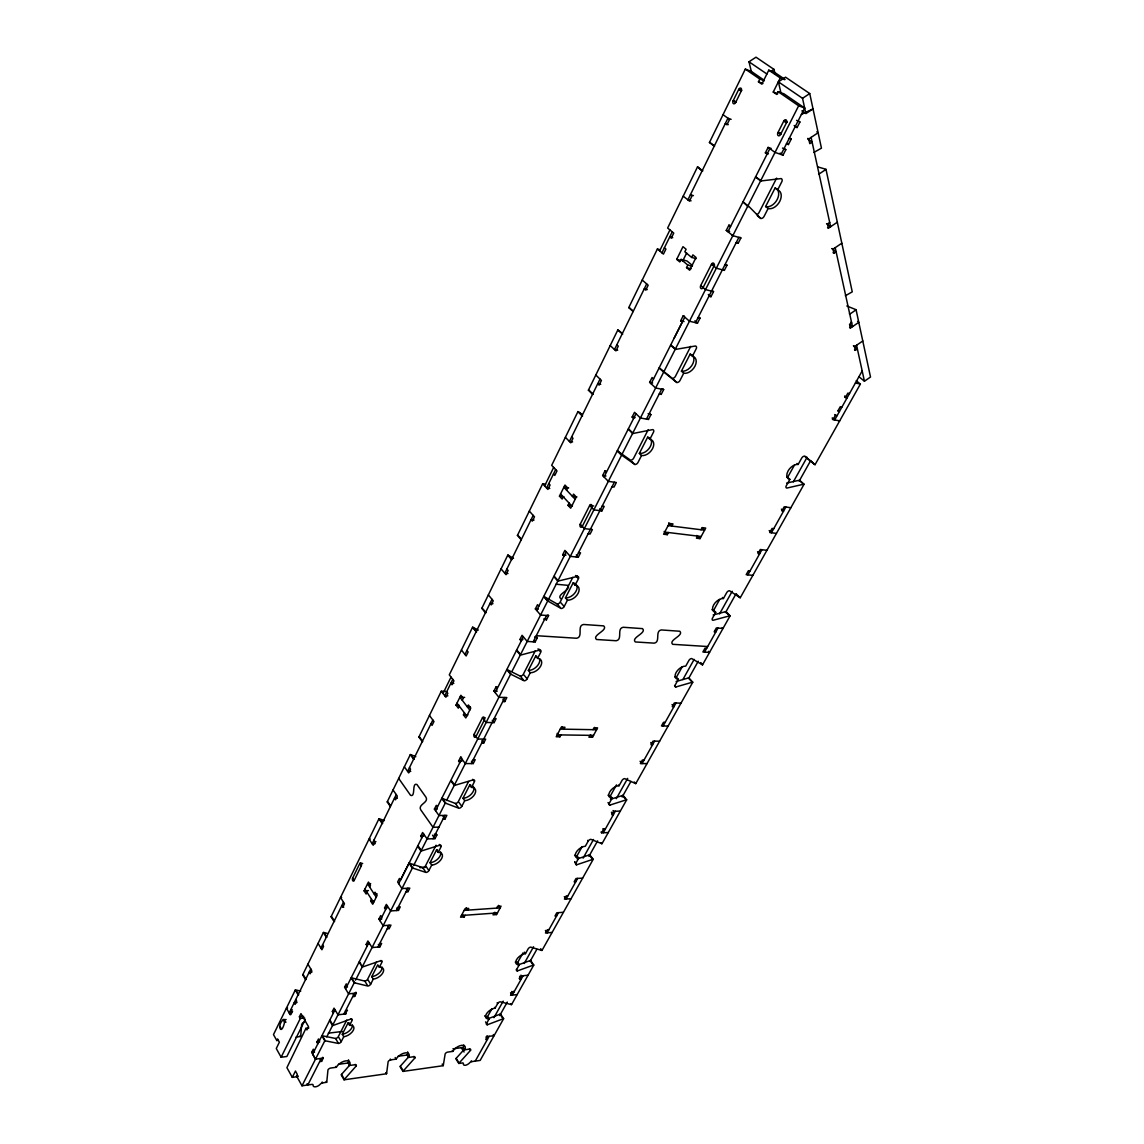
<?xml version="1.0" encoding="UTF-8"?>
<svg xmlns="http://www.w3.org/2000/svg" width="1144" height="1144" viewBox="0 0 1144 1144"><rect width="100%" height="100%" fill="white"/><g stroke="black" fill="none" stroke-linecap="round" stroke-linejoin="round"><path stroke-width="1.5" d="M301.701 1024.08L300.715 1036.078A2.259 1.216 -31.7 0 1 300.572 1036.507L296.611 1036.993A2.274 1.216 -31.7 0 0 296.024 1037.122M349.964 1064.85L341.513 1074.402A2.288 1.173 -32.6 0 0 341.198 1074.86L344.058 1079.807L386.457 1073.773A2.245 1.13 -33.4 0 0 386.615 1073.344L388.145 1061.646A2.245 1.144 -33.5 0 1 390.776 1059.859L396.167 1059.13A7.822 3.99 -33.7 0 1 405.291 1052.866A7.822 3.99 -33.7 0 1 408.623 1057.428L413.928 1056.698A2.216 1.13 -33.9 0 1 414.857 1058L403.274 1070.97A2.216 1.115 -33.7 0 0 402.974 1071.413L400.042 1066.608A2.202 1.115 -33.7 0 1 400.357 1066.165L409.009 1056.455M402.974 1071.413L443.157 1065.693A2.174 1.087 -34.4 0 0 443.314 1065.279L445.173 1053.839A2.174 1.101 -34.5 0 1 447.719 1052.094L452.824 1051.393A7.579 3.804 -34.8 0 1 461.661 1045.316A7.579 3.804 -34.8 0 1 464.65 1049.777L469.669 1049.105A2.145 1.073 -34.9 0 1 470.513 1050.364L459.13 1063.019A2.145 1.073 -34.7 0 0 458.815 1063.462L455.855 1058.801A2.145 1.073 -34.7 0 1 456.156 1058.357L464.664 1048.891M568.482 587.315L568.01 585.356L555.984 584.212M300.758 991.104L295.824 989.975A2.317 1.287 -31.7 0 0 295.309 989.96L273.488 1034.605L276.791 1040.525L278.221 1040.354M305.948 979.564A2.331 1.301 -32 0 1 305.519 979.636L302.702 974.831L323.409 932.46A2.345 1.344 -32.4 0 1 323.924 932.489L327.227 933.375M334.606 921.406A2.359 1.358 -32.7 0 1 334.019 921.506L331.074 916.759L378.964 818.775A2.402 1.459 -34.2 0 1 379.479 818.847L384.427 820.591M390.39 806.549L387.201 801.915L410.324 754.582A2.431 1.516 -35.5 0 1 410.853 754.668L415.787 756.67M422.694 741.569A2.46 1.544 -36 0 1 422.236 741.612L418.904 737.036L441.298 691.219L445.731 691.362M478.292 630.087L473.058 627.398A2.517 1.644 -38.7 0 0 472.543 627.284L449.292 674.86L453.939 680.852L451.994 684.798L450.836 683.297L453.796 683.411M485.428 612.755L481.796 608.351L507.779 555.155A2.56 1.716 -40.9 0 1 508.308 555.312L513.527 558.329M521.235 539.725L517.431 535.421L542.656 483.798L545.645 484.198M582.31 414.6L578.449 411.811A2.674 1.859 -45.9 0 0 577.934 411.625L551.68 465.336L556.985 470.942L554.797 475.403L553.467 473.988M593.178 394.294A2.717 1.888 -46.8 0 1 592.563 394.28L588.388 390.204L617.817 330.001A2.76 1.931 -49 0 1 618.346 330.23L622.15 333.304M633.132 311.54L628.757 307.622L657.385 249.02L660.388 249.835M701.529 170.699L698.04 167.196A2.946 2.059 -55.5 0 0 697.511 166.91L667.638 228.042L673.759 233.09L671.271 238.152L669.74 236.894L672.743 237.723M714.557 146.189A3.003 2.088 -56.5 0 1 714.256 146.117L709.437 142.514L745.316 69.098L751.308 71.386L764.349 80.352M352.609 878.163L359.759 863.548A1.773 1.001 88.7 0 1 361.175 863.405A1.773 1.001 88.7 0 1 361.289 865.908L354.125 880.522A1.759 0.987 88.5 0 1 352.724 880.651A1.759 0.987 88.5 0 1 352.609 878.163L354.125 880.522M443.014 693.464L451.022 677.105M544.63 485.9L553.667 467.438M659.645 250.922L669.926 229.93M310.768 968.925L289.175 1012.969L292.235 1012.626M320.949 948.161L343.486 902.201M396.253 794.594L372.172 843.729L375.275 843.614M432.832 720.005L407.636 771.399L410.767 771.385M452.767 679.35L444.744 695.738L447.89 695.838M464.964 654.482L492.02 599.313M533.176 515.386L504.804 573.244L507.979 573.544M555.655 469.541L546.589 488.016L549.778 488.459M600.014 379.079L569.426 441.455L572.615 441.97M646.675 283.926L614.5 349.549L617.688 350.236M661.918 252.838L672.229 231.832M735.649 102.474L741.198 91.148A2.302 1.487 -70.6 0 0 740.969 88.231A2.302 1.487 -70.6 0 0 738.724 89.404L733.175 100.715A2.288 1.487 -71 0 0 733.418 103.632A2.288 1.487 -71 0 0 735.649 102.474L733.175 100.715L736.178 101.802M276.791 1040.525L277.563 1038.952L279.379 1042.198L276.276 1048.505L281.124 1057.242L286.872 1056.498L305.319 1019.361M291.062 1014.471L290.09 1014.585L291.677 1011.367L290.748 1009.752L292.192 1009.609M343.772 907.163L342.8 907.221L344.487 903.789L340.512 897.468L341.67 897.396M373.916 840.154L374.96 841.712L373.201 845.287L369.054 839.053L370.227 839.01M784.827 79.308L774.76 72.487L768.768 70.17L761.832 84.17L758.443 81.825L759.802 79.065L745.316 69.098M281.124 1057.242L300.314 1018.46L299.385 1016.83L300.972 1013.598L308.522 1026.711L306.907 1029.957L305.963 1028.299L308.851 1027.97M367.009 892.291L366.137 894.036L364.078 890.847L368.425 882.053L370.499 885.241L369.626 887M459.33 706.206L458.344 708.179L455.998 705.119L460.889 695.252L463.248 698.312L462.262 700.285M563.234 496.825L562.133 499.041L559.459 496.167L564.964 485.042L567.667 487.902L566.566 490.132M692.477 265.537L687.072 261.032L681.052 259.416L679.808 261.947L676.705 259.345L682.982 246.675L686.1 249.249L684.841 251.794L691.619 257.429L696.124 258.658M682.725 260.961L686.643 253.067M305.963 1028.299L286.901 1067.652L292.292 1077.376L298.055 1076.575M781.037 154.469L804.661 108.036L784.098 93.908L778.092 91.649L776.704 94.423L773.244 92.049L780.265 77.978L768.768 70.17M377.062 893.793L374.145 893.964L375.017 892.191L377.12 895.423L372.715 904.246L370.627 901L371.5 899.255M470.37 707.035L467.396 706.949L468.382 704.961L470.77 708.05L465.822 717.946L463.449 714.857L464.435 712.884M576.933 496.968L572.429 496.367L573.559 494.122L576.29 497.025L570.699 508.208L567.982 505.305L569.097 503.074M691.619 257.429L692.892 254.883L696.038 257.486L689.675 270.227L686.543 267.61L687.801 265.065L681.052 259.416M292.292 1077.376L295.467 1071.041L297.326 1074.388L296.539 1075.975L302.002 1085.799L311.84 1084.398A2.331 1.201 -31.9 0 1 313.113 1085.198A4.647 2.402 -32.1 0 0 315.086 1086.829A4.647 2.402 -32.1 0 0 319.348 1085.07L320.792 1083.711A2.317 1.187 -32.2 0 1 322.637 1082.868L326.641 1082.295A2.317 1.187 -32.2 0 0 326.784 1081.852L327.97 1069.897A2.331 1.201 -32.3 0 1 330.688 1068.053L336.365 1067.281A8.079 4.19 -32.6 0 1 345.817 1060.845A8.079 4.19 -32.6 0 1 349.535 1065.479L355.126 1064.721A2.288 1.187 -32.8 0 1 356.17 1066.036L344.373 1079.35A2.288 1.173 -32.6 0 0 344.058 1079.807M322.765 1057.299L323.252 1058.129L315.515 1059.144L311.683 1052.423L313.313 1049.191L314.271 1050.878M317.803 1043.857L316.845 1042.184L318.49 1038.924L319.448 1040.597M333.347 1013.098L332.361 1011.425L334.034 1008.121L337.995 1014.799L345.76 1013.913L346.947 1009.766M355.87 992.234L356.37 993.063L348.591 993.879L344.573 987.215L346.26 983.854L347.275 985.513M367.195 946.059L366.166 944.401L367.91 940.94L372.072 947.547L379.894 946.889L381.653 943.428L379.708 943.586M387.244 928.756L389.203 928.613L390.976 925.11L383.154 925.682L378.921 919.104L380.695 915.586L381.753 917.216M385.628 909.566L384.556 907.921L386.343 904.375L390.619 910.939L398.469 910.409L400.271 906.863L398.312 906.992M421.85 837.808L420.735 836.192L422.608 832.489L427.098 838.952L434.992 838.666L436.879 834.963L436.322 834.148M443 819.133L444.959 819.09L446.875 815.329L438.981 815.529L434.405 809.094L436.307 805.319L437.451 806.92M459.788 762.691L458.601 761.103L460.574 757.214L461.561 757.214M502.817 701.529L504.79 701.587L506.849 697.554L498.884 697.297L493.936 691.048L495.981 686.986L496.982 687.029M521.235 641.012L519.948 639.467L522.064 635.292L527.198 641.441L535.178 641.913L537.308 637.737L536.665 636.965M543.772 618.947L546.417 619.848L548.577 615.615L540.583 615.029L535.363 608.923L537.508 604.676L538.81 606.191M564.021 556.27L562.676 554.768L564.893 550.378L570.313 556.37L578.321 557.199L580.551 552.809L578.549 552.595M612.011 486.801L614.013 487.087L616.344 482.511L608.322 481.352L602.645 475.532L604.962 470.942L605.962 471.085M633.604 418.475L632.131 417.059L634.52 412.312L640.426 418.003L648.462 419.448L650.879 414.7L650.135 413.985M659.216 393.994L661.218 394.38L663.663 389.575L655.641 387.988L649.62 382.368L652.066 377.534L653.567 378.936M651.122 383.769L682.239 322.136L680.694 320.778L683.211 315.773L684.212 316.016M736.207 242.614L738.209 243.186L740.869 237.966L732.846 235.65L726.268 230.416L728.914 225.168L729.915 225.468M767.081 154.111L765.379 152.867L768.124 147.404L771.142 148.434M335.02 1009.78L312.641 1054.096L315.515 1059.144M345.574 988.874L368.94 942.584M379.98 920.748L387.416 906.019M423.723 834.09L400.529 880.051L399.442 878.42L397.626 882.024L401.959 888.559L409.824 888.101L407.993 891.691L406.034 891.805M435.549 810.696L461.747 758.801M474.131 734.291L482.482 717.746A1.902 1.187 -88.5 0 1 484.155 717.417A1.902 1.187 -88.5 0 1 484.312 720.091L475.933 736.65A1.902 1.173 -88.9 0 1 474.274 736.951A1.902 1.173 -88.9 0 1 474.131 734.291L477.734 739.024L485.685 739.124L483.683 743.057L481.696 743.042M495.18 692.606L523.337 636.822M536.665 610.453L566.237 551.88M580.237 524.167L589.689 505.433A2.031 1.344 -82.7 0 1 591.591 504.847A2.031 1.344 -82.7 0 1 591.777 507.65L582.296 526.383A2.016 1.33 -83.2 0 1 580.423 526.941A2.016 1.33 -83.2 0 1 580.237 524.167L584.369 528.614L592.392 529.558L590.118 534.019L588.116 533.776M604.061 476.976L635.992 413.728M700.714 285.557L711.496 264.207A2.216 1.487 -74.7 0 1 713.684 263.263A2.216 1.487 -74.7 0 1 713.913 266.195L703.102 287.573A2.202 1.487 -75.4 0 1 700.943 288.474A2.202 1.487 -75.4 0 1 700.714 285.557L705.505 289.589L713.527 291.648L710.953 296.711L708.951 296.21M727.899 231.717L769.855 148.648M787.029 122.122L783.826 120.964L786.457 122.808L780.551 134.477A2.345 1.573 -70.5 0 1 778.206 135.621A2.345 1.573 -70.5 0 1 777.949 132.618L783.826 120.964A2.359 1.573 -70.1 0 1 786.128 119.934A2.359 1.573 -70.1 0 1 786.386 122.937M398.698 883.654L409.037 863.191A2.46 1.43 -34.6 0 1 409.566 863.248L422.722 867.61L425.468 871.656M674.131 338.209L684.77 317.131M302.002 1085.799L324.796 1040.825L321.879 1035.792A2.359 1.258 -32.2 0 1 322.393 1035.792L335.578 1038.48A2.345 1.244 -32.5 0 0 338.324 1036.621L346.818 1019.99M326.798 1036.836L354.182 982.853L351.137 977.863A2.388 1.316 -32.9 0 1 351.651 977.877L364.836 981.109L367.381 985.227M355.512 980.193L412.341 868.081L409.037 863.191M413.542 865.693L445.231 803.174L441.77 798.355A2.488 1.502 -35.9 0 1 442.299 798.426L455.426 803.474L458.315 807.449M446.575 800.5L510.567 674.245L506.792 669.583A2.574 1.63 -38.9 0 1 507.321 669.698L520.348 676.161L523.494 680.022M511.997 671.385L547.647 601.086L543.686 596.524A2.631 1.702 -40.9 0 1 544.215 596.668L557.157 603.975L560.46 607.75M547.962 600.428L621.564 455.226L617.231 450.893A2.76 1.845 -45.5 0 1 617.746 451.093L630.501 460.16A2.731 1.802 -45.7 0 0 633.647 458.172L648.233 429.615M622.007 454.325L798.655 105.791L778.092 91.649M621.564 455.226A2.774 1.845 -45.5 0 1 622.093 455.426L634.834 464.478A2.731 1.802 -45.7 0 0 637.98 462.476L641.527 455.555A9.61 6.349 -46.2 0 0 652.595 448.562A9.61 6.349 -46.2 0 0 649.863 439.296L653.639 431.86A2.76 1.83 -46.7 0 0 652.681 429.601L633.233 433.447A2.788 1.873 -46.4 0 1 632.603 433.447L628.213 429.157A2.788 1.873 -46.5 0 0 628.828 429.157M321.321 1058.386L307.793 1084.984L307.078 1083.711M343.829 1014.142L354.44 993.264M377.935 947.06L389.031 925.253M396.51 910.538L407.865 888.216M433.033 838.738L444.902 815.372M471.257 763.577L504.861 697.482M533.19 641.798L546.575 615.472M576.319 556.985L614.342 482.225M646.46 419.076L661.661 389.174M695.495 322.651L738.867 237.38M319.676 1061.603L321.607 1061.346L323.252 1058.129M352.724 996.624L354.669 996.424L356.37 993.063M460.574 757.214L465.308 763.577L473.23 763.577L475.218 759.688L473.23 759.688M485.142 717.803L482.482 717.746L486.143 722.465L494.079 722.622L496.11 718.632L494.137 718.589M593.693 505.963L589.689 505.433L593.879 509.866L601.887 510.896L604.189 506.392L602.187 506.12M683.211 315.773L689.474 321.235L697.497 323.123L700.042 318.132L699.256 317.446M714.714 265.065L711.496 264.207L716.344 268.197L724.366 270.356L726.998 265.208L726.183 264.55M768.124 147.404L775.017 152.409L783.039 155.141L785.814 149.678L784.956 149.063M786.443 143.844L788.431 144.53L791.233 139.039L790.361 138.424M795.094 126.827L797.082 127.542L799.913 122.008L799.027 121.393M690.747 346.346L675.446 376.304A2.803 1.873 -48.5 0 1 672.243 378.307L659.63 368.168A2.846 1.916 -48.5 0 0 659.116 367.953L663.663 372.143A2.846 1.916 -48.4 0 1 664.192 372.358L676.79 382.482A2.817 1.873 -48.5 0 0 680.008 380.466L683.712 373.23A9.896 6.592 -49 0 0 694.966 366.194A9.896 6.592 -49 0 0 692.435 356.213L696.381 348.419A2.846 1.902 -49.6 0 0 695.466 345.988L675.861 349.363A2.874 1.945 -49.4 0 1 675.232 349.335L670.598 345.188A2.86 1.945 -49.5 0 0 671.228 345.216M757.414 215.844L760.746 218.433A3.003 2.002 -54.2 0 0 764.078 216.402L768.124 208.494A10.568 7.05 -54.8 0 0 779.765 201.373A10.568 7.05 -54.8 0 0 777.648 189.918L781.967 181.41A3.046 2.031 -55.4 0 0 781.152 178.578L761.246 180.924A3.089 2.088 -55.4 0 1 760.603 180.852L755.512 177.034A3.074 2.088 -55.5 0 0 756.141 177.105M376.433 961.961L367.61 979.235A2.374 1.301 -33.2 0 1 364.836 981.109M436.05 845.216L425.582 865.708A2.431 1.416 -35 0 1 422.722 867.61M468.554 781.552L458.329 801.558A2.474 1.473 -36.2 0 1 455.426 803.474M535.335 650.736L523.351 674.216A2.56 1.602 -39.2 0 1 520.348 676.161M572.815 577.334L560.217 602.001A2.603 1.673 -41.2 0 1 557.157 603.975M776.633 178.121L759.058 212.541A2.989 2.002 -54.3 0 1 756.57 214.6M324.796 1040.825A2.374 1.258 -32.2 0 1 325.325 1040.825L338.51 1043.471A2.345 1.244 -32.5 0 0 341.255 1041.612L343.743 1036.75L342.27 1034.247L348.105 1022.85A8.208 4.361 -32.7 0 1 349.163 1022.793M373.259 979.135L371.728 976.661L377.777 964.821L379.336 967.281A8.323 4.562 -33.4 0 1 383.011 972.572A8.323 4.562 -33.4 0 1 373.259 979.135L370.67 984.183A2.374 1.287 -33.3 0 1 367.882 986.056L354.697 982.868A2.402 1.316 -32.9 0 0 354.182 982.853M412.341 868.081A2.46 1.43 -34.7 0 1 412.87 868.124L426.026 872.457A2.445 1.401 -35 0 0 428.9 870.555L431.674 865.121L430.015 862.705L436.536 849.949A8.537 4.962 -35.3 0 1 437.609 849.992M445.231 803.174A2.502 1.487 -35.9 0 1 445.76 803.245L458.887 808.25A2.474 1.473 -36.2 0 0 461.804 806.334L464.707 800.671L462.962 798.283L469.741 785.027A8.68 5.191 -36.5 0 1 470.813 785.099M510.567 674.245A2.588 1.63 -38.9 0 1 511.096 674.359L524.124 680.794A2.56 1.602 -39.2 0 0 527.127 678.835L530.258 672.729L528.356 670.413L535.692 656.084A8.966 5.634 -39.6 0 1 536.765 656.241M547.647 601.086A2.631 1.702 -40.9 0 1 548.176 601.229L561.118 608.508A2.617 1.673 -41.2 0 0 564.178 606.534L567.438 600.157L565.451 597.897L573.101 582.939A9.152 5.877 -41.6 0 1 575.132 583.554M641.527 455.555L639.353 453.41L647.661 437.165L649.863 439.296M683.712 373.23L681.424 371.142L690.118 354.154A9.881 6.607 -49.1 0 1 691.191 354.511M768.124 208.494L765.608 206.563L775.089 188.016L777.648 189.918M343.743 1036.75A8.223 4.361 -32.7 0 0 353.339 1030.244A8.223 4.361 -32.7 0 0 349.592 1025.339L352.109 1020.419A2.359 1.258 -32.8 0 0 351.022 1019.004L333.118 1025.453A2.374 1.273 -32.4 0 1 332.518 1025.582L329.572 1020.562A2.374 1.273 -32.4 0 0 330.015 1020.477M379.336 967.281L381.953 962.175A2.388 1.316 -33.6 0 0 380.895 960.645L362.805 966.894A2.402 1.33 -33.2 0 1 362.205 967.023L359.116 962.047A2.402 1.33 -33.1 0 0 359.559 961.961M431.674 865.121A8.551 4.948 -35.3 0 0 441.727 858.443A8.551 4.948 -35.3 0 0 438.209 852.366L441.026 846.875A2.445 1.43 -35.4 0 0 440.025 845.116L421.593 850.921A2.474 1.444 -35.1 0 1 420.978 851.022L417.632 846.16A2.46 1.444 -35 0 0 418.246 846.059L421.035 850.121M464.707 800.671A8.68 5.177 -36.5 0 0 474.903 793.936A8.68 5.177 -36.5 0 0 471.5 787.401L474.431 781.681A2.488 1.502 -36.8 0 0 473.459 779.779L454.84 785.327A2.517 1.516 -36.3 0 1 454.239 785.413L450.736 780.623M530.258 672.729A8.98 5.62 -39.6 0 0 540.783 665.894A8.98 5.62 -39.6 0 0 537.608 658.386L540.783 652.194A2.574 1.63 -39.9 0 0 539.868 650.021L539.224 649.263M567.438 600.157A9.166 5.877 -41.6 0 0 578.149 593.264A9.166 5.877 -41.6 0 0 575.117 585.185L578.421 578.735A2.631 1.702 -42 0 0 577.548 576.39L576.876 575.646M466.18 907.75L467.824 910.109L468.725 908.393L465.079 908.651L460.531 917.202L464.192 916.945L465.093 915.229M562.09 726.898L563.949 729.171L564.964 727.255L561.275 727.184L556.198 736.765L559.888 736.808L560.903 734.906M668.682 522.865L671.843 526.068L672.987 523.909L669.283 523.437L663.577 534.219L667.281 534.677L668.425 532.532M493.908 913.155L492.993 914.842L496.539 914.571L501.086 906.162L497.54 906.405L496.639 908.093M589.947 735.32L588.931 737.208L592.506 737.251L597.597 727.856L594.022 727.784L593.007 729.672M697.554 536.078L696.424 538.195L699.999 538.624L705.719 528.07L702.13 527.613L700.986 529.729M856.255 380.68L860.374 384.069L815.057 464.678A2.545 1.516 -48 0 1 814.642 464.521L804.604 456.184A2.56 1.544 -48 0 0 801.729 458.043L798.14 464.464A8.909 5.377 -47.6 0 0 788.087 470.942A8.909 5.377 -47.6 0 0 789.846 479.35L786.114 486.086A2.531 1.516 -47.2 0 0 786.815 488.073L803.546 484.255A2.531 1.502 -47.3 0 1 804.06 484.255L740.297 597.683A2.417 1.416 -44.4 0 1 739.868 597.554L729.529 590.747A2.445 1.444 -44.3 0 0 726.74 592.578L723.423 598.526A8.508 5.019 -43.9 0 0 713.656 604.919A8.508 5.019 -43.9 0 0 715.729 612.326L712.455 618.203A2.417 1.416 -43.6 0 0 713.041 620.291L729.572 615.872A2.402 1.401 -43.8 0 1 730.101 615.829L702.588 664.75A2.374 1.373 -42.7 0 1 702.159 664.65L691.691 658.558A2.388 1.387 -42.5 0 0 688.945 660.374L685.756 666.094A8.323 4.833 -42.2 0 0 676.133 672.443A8.323 4.833 -42.2 0 0 678.363 679.364L675.203 685.013A2.374 1.373 -41.9 0 0 675.847 686.972L692.263 682.253A2.345 1.344 -42.2 0 1 692.778 682.196L635.807 783.554A2.288 1.273 -39.9 0 1 635.378 783.483L624.71 778.621A2.302 1.287 -39.7 0 0 622.036 780.408L619.076 785.728A8.037 4.504 -39.4 0 0 609.709 791.991A8.037 4.504 -39.4 0 0 612.183 798.083L609.251 803.345A2.288 1.273 -39.2 0 0 609.966 805.061L626.168 799.87A2.274 1.258 -39.5 0 1 626.683 799.799L623.08 795.395A2.259 1.258 -39.5 0 0 622.565 795.48L610.453 799.327M488.288 1018.646L500.042 1014.213A2.145 1.087 -35.6 0 1 500.557 1014.099L503.632 1018.689A2.145 1.087 -35.6 0 0 503.117 1018.803L487.401 1024.738A2.159 1.087 -35.4 0 1 486.586 1023.422L489.132 1018.861L487.587 1016.544L491.963 1008.693M518.218 964.892L530.087 960.602A2.174 1.13 -36.4 0 1 530.587 960.488L533.79 965.035A2.174 1.13 -36.5 0 0 533.276 965.15L517.431 970.913A2.188 1.13 -36.2 0 1 516.645 969.497L519.276 964.764L517.674 962.476L523.037 952.852M577.234 858.958L589.26 854.94A2.231 1.216 -38.3 0 1 589.775 854.854L593.221 859.301A2.231 1.216 -38.3 0 0 592.721 859.387L576.633 864.793A2.245 1.23 -38 0 1 575.89 863.191L578.721 858.129L576.991 855.884L582.139 846.631M612.183 798.083L610.395 795.866L616.487 784.898M678.363 679.364L676.419 677.219L682.153 666.909M715.729 612.326L713.699 610.21L719.662 599.485M786.729 477.077A8.895 5.377 -47.6 0 0 787.63 477.334L794.537 464.95M489.132 1018.861A7.579 3.861 -35.5 0 1 486.257 1014.199A7.579 3.861 -35.5 0 1 495.109 1008.136L497.683 1003.517A2.174 1.115 -35.7 0 1 500.214 1001.786L511.139 1004.546A2.159 1.087 -35.9 0 0 511.568 1004.561L533.79 965.035M519.276 964.764A7.679 4.018 -36.3 0 1 516.487 959.773A7.679 4.018 -36.3 0 1 525.468 953.653L528.142 948.876A2.202 1.158 -36.5 0 1 530.702 947.118L541.584 950.378A2.188 1.144 -36.7 0 0 542.013 950.407L593.221 859.301M626.683 799.799L602.03 843.643A2.245 1.23 -38.7 0 1 601.587 843.6L590.847 839.339A2.259 1.244 -38.5 0 0 588.202 841.112L585.342 846.231A7.908 4.319 -38.2 0 0 576.118 852.437A7.908 4.319 -38.2 0 0 578.721 858.129M493.951 1017.659L503.188 1001.143M524.224 963.477L533.576 946.746M583.082 858.157L593.507 839.496M616.316 798.655L627.656 778.378M682.896 679.522L694.136 659.402M719.519 613.956L732.189 591.305M793.307 481.896L807.078 457.285M493.321 1034.519L494.079 1035.663L487.487 1036.535L485.8 1039.539L487.458 1039.324L485.943 1037.007M513.442 991.276L513.956 992.048L512.298 992.22L510.582 995.309L517.188 994.565M519.162 978.263L519.691 979.035L521.449 975.904L528.07 975.217M601.015 832.06L601.601 832.803L603.517 829.371L605.19 829.314L604.604 828.585M620.32 811.096L613.67 811.268L611.725 814.728L613.399 814.685L611.411 812.226M722.193 627.598L723.008 628.442L716.344 627.956L714.171 631.831L715.844 631.946L715.172 631.245M832.289 418.933L833.046 419.591L835.492 415.229L837.151 415.558M844.615 396.911L845.387 397.554L847.861 393.136L849.52 393.493M499.728 1015.557L507.292 1002.072M530.029 961.475L536.836 949.334M588.917 856.37L597.611 840.854M622.179 797.01L630.902 781.452M688.745 678.206L698.255 661.232M725.51 612.598L735.978 593.908M799.141 481.166L810.324 461.218M475.232 1061.117L489.132 1036.321M523.108 975.732L512.226 995.123L510.567 992.692M558.472 912.655L547.147 932.861L545.402 930.444M577.663 878.406L566.094 899.041L564.307 896.653M603.274 832.746L615.329 811.225M654.625 741.126L642.041 763.591L640.082 761.26M663.12 725.982L676.004 703.002M704.547 652.094L718.003 628.085M747.847 574.86L761.933 549.721M785.871 507.021L771.442 532.761L769.168 530.587M862.19 370.913L834.705 419.919L832.274 417.832M503.632 1018.689L480.165 1060.416L471.757 1061.618A2.131 1.058 -34.9 0 0 469.641 1062.819A4.276 2.116 -34.9 0 1 465.408 1065.25A4.276 2.116 -34.9 0 1 463.377 1063.72A2.145 1.058 -34.8 0 0 462.348 1062.962L458.815 1063.462M568.182 587.83C567.624 590.847 556.57 595.252 560.717 598.684M859.216 376.948L864.435 381.224L870.512 377.019L856.098 309.824A2.688 0.987 56.9 0 0 855.755 309.581L846.817 305.963M853.395 345.731L857.371 348.92L855.297 350.35L854.496 346.675L862.79 340.983M849.763 314.157L856.098 309.824M849.592 327.441L850.392 328.085L858.786 322.336L857.571 321.378M817.76 166.91L825.639 169.183A2.946 1.144 59 0 1 825.997 169.369L852.251 291.849L845.359 295.781M831.96 248.648L836.121 251.794L833.919 253.282L833.004 249.163L841.827 243.2M827.555 227.584L828.399 228.214L837.322 222.193M829.7 222.451L827.455 223.952L828.399 228.214M825.997 169.398L819.09 174.002A2.874 1.101 58.9 0 0 818.604 173.716M807.85 138.367L808.736 138.982L818.132 132.733L816.816 131.817M780.966 92.964L778.406 81.853L785.542 77.177L809.737 93.551L821.449 148.177L813.942 152.381M778.406 81.853L802.53 98.312L809.737 93.551M771.185 71.243L774.016 69.398L775.117 74.145M751.765 73.273L748.977 61.776L755.998 57.2L774.016 69.398M801.401 114.429L813.026 108.895L805.876 113.628L802.53 98.312M676.104 681.495L688.373 677.992A2.345 1.358 -42.2 0 1 688.902 677.934L692.778 682.196M713.155 614.971L725.525 611.683A2.402 1.401 -43.8 0 1 726.04 611.64L730.101 615.829M539.868 650.021L520.92 654.997A2.603 1.644 -39.5 0 1 520.306 655.054L516.473 650.421A2.588 1.659 -39.5 0 0 517.088 650.364L520.277 654.211M577.548 576.39L558.429 581.009A2.66 1.716 -41.6 0 1 557.8 581.052L553.796 576.519A2.646 1.73 -41.6 0 0 554.411 576.476L557.757 580.251M786.629 483.083L799.141 480.266A2.517 1.502 -47.4 0 1 799.656 480.251L804.06 484.255M296.539 1075.975L297.983 1075.775M338.438 1064.306L348.091 1063.005L349.535 1065.479M398.026 1056.255L407.15 1055.025L408.623 1057.428M452.91 1048.833L463.148 1047.446L464.65 1049.777M311.683 1052.423L314.571 1052.051M316.845 1042.184L319.748 1041.826M328.328 1033.161L342.328 1031.473M286.043 1022.121L284.599 1022.293C281.067 1037.293 276.633 1024.809 283.24 1019.862L286.114 1019.547M299.385 1016.83L303.703 1016.344M300.314 1018.46L304.647 1017.974M332.361 1011.425L335.263 1011.11M345.517 1010.81L347.447 1010.595M291.677 1011.367L292.635 1011.267M287.573 1008.021L286.429 1008.136L290.09 1014.585M297.04 1002.473L294.165 1002.787L295.095 1004.389L296.682 1001.157L295.753 999.556M519.691 979.035L521.349 978.849L519.591 976.318M344.573 987.215L347.49 986.929M312.04 971.957L309.152 972.214L310.11 973.83L311.726 970.527L307.922 964.135M552.109 932.431L545.488 932.989L547.29 929.772L548.948 929.643M366.166 944.401L369.083 944.157M556.642 915.901L554.983 916.029L556.799 912.783L563.434 912.283M461.447 915.515L497.454 912.912M464.178 910.381L500.185 907.864L498.426 905.376M378.921 919.104L381.853 918.889M567.939 895.766L566.28 895.866L564.435 899.155L571.071 898.712M384.556 907.921L387.501 907.735M370.627 901L373.559 900.829M364.078 890.847L368.454 890.59M575.804 881.724L574.145 881.824L576.004 878.506L582.654 878.12M370.67 883.64L367.553 883.811L376.233 897.196M419.948 867.652L425.282 867.395M362.662 863.42L359.759 863.548L361.289 865.908M601.601 832.803L608.25 832.575M374.96 841.712L375.933 841.684M436.879 834.963L434.348 834.219M420.735 836.192L423.695 836.092M438.938 827.098L433.018 827.284L420.735 809.809C417.646 804.303 429.086 802.716 425.968 797.211L416.945 784.512C411.568 782.067 415.901 797.697 410.553 795.309L398.684 778.42M434.405 809.094L437.365 809.022M397.383 798.226L394.451 798.269L395.524 799.828L397.34 796.138L393.036 789.961M647.032 763.591L640.368 763.591L642.37 760.016L644.043 760.016M458.601 761.103L461.904 761.103M659.63 741.183L652.967 741.112L650.936 744.73L652.609 744.744L650.736 742.57M557.214 734.863L593.536 735.392M560.26 729.114L596.582 729.743L594.594 727.369M668.11 726.082L661.447 725.954L663.506 722.293L665.179 722.322M463.449 714.857L467.91 714.957M455.998 705.119L458.973 705.19M680.995 703.16L674.331 702.945L672.257 706.649L673.93 706.692L672.029 704.547M464.664 697.397L459.931 697.254L469.798 710.067M493.936 691.048L497.254 691.162M537.308 637.737L534.677 636.851M706.692 648.276L705.019 648.176L702.874 651.994L709.537 652.395L708.551 651.336M519.948 639.467L522.951 639.653M536.293 635.692L576.519 638.238C583.654 637.251 576.519 625.439 583.669 624.481L603.689 625.882C608.579 630.287 591.605 635.134 596.51 639.496L616.115 640.74C623.037 639.739 616.359 628.256 623.28 627.269L642.513 628.628C647.118 632.989 630.687 637.623 635.32 641.956L654.168 643.142C660.874 642.127 654.611 630.945 661.332 629.944L679.822 631.245C684.169 635.578 668.268 640.011 672.629 644.315L707.664 646.532M492.964 603.674L489.989 603.446L491.219 604.919L493.25 600.786L488.345 594.923M535.363 608.923L538.352 609.151M752.838 575.375L746.174 574.674L748.419 570.684L750.092 570.856M562.676 554.768L566.008 555.126M766.923 550.321L760.274 549.52L758 553.582L759.673 553.767L757.557 551.708M534.034 520.077L531.045 519.719L532.346 521.149L534.477 516.802L529.314 511.111M664.707 532.074L701.143 536.522M668.139 525.611L704.561 530.187L702.316 527.942M567.982 505.305L572.472 505.877M776.433 533.404L769.783 532.546L772.071 528.457L773.744 528.671M559.459 496.167L563.949 496.768M568.654 487.945L563.878 487.287L575.175 499.27M790.861 507.736L784.212 506.778L781.881 510.925L783.554 511.168L781.395 509.137M602.645 475.532L605.977 476.018M632.131 417.059L635.134 417.589M650.879 414.7L648.133 413.613M600.714 384.341L597.726 383.755L599.127 385.113L601.415 380.437L595.809 375.032M649.62 382.368L652.638 382.968M833.046 419.591L839.667 420.906M841.912 407.078L840.254 406.735L837.794 411.111L839.453 411.454L838.309 410.481M845.387 397.554L847.046 397.912L844.73 395.967M855.426 382.968L860.374 384.069M680.694 320.778L684.04 321.564M698.04 317.646L700.042 318.132M647.261 289.589L644.258 288.846L645.745 290.147L648.162 285.213L642.227 280.037M686.543 267.61L691.062 268.797M687.801 265.065L692.32 266.266M676.705 259.345L681.223 260.56M724.996 264.664L726.998 265.208M726.268 230.416L729.615 231.388M691.09 200.829L687.887 199.871L727.927 118.218L731.13 119.348M693.421 195.624L690.418 194.709L691.991 195.953L689.46 201.115L683.225 196.153M765.379 152.867L768.382 153.882M785.814 149.678L782.525 148.062M728.299 124.639L725.296 123.595L726.926 124.782L729.572 119.419L723.037 114.672M781.209 133.633L778.006 132.489L780.608 134.349M777.949 132.618L780.952 133.691M789.246 138.338L791.233 139.039M783.769 121.092L786.772 122.179M799.913 122.008L796.596 120.349M741.727 90.519L738.724 89.404L741.198 91.148L740.368 90.576M798.655 105.791L804.661 108.036M773.244 92.049L777.748 93.736M758.443 81.825L762.934 83.526M759.802 79.065L764.306 80.766M780.265 77.978L784.77 79.708M748.977 61.776L766.938 74.031M801.901 110.882L804.547 112.713M794.165 125.497L797.082 127.542M807.75 139.025L812.111 142.099L809.766 143.658L808.736 138.982M787.572 143.915L788.431 144.53M780.151 153.067L783.039 155.141M826.597 223.695L830.63 226.712L811.082 137.409M714.071 145.588L710.067 142.585A2.989 2.088 -56.6 0 1 709.437 142.514M756.999 177.749L761.246 180.924M832.174 248.534L833.004 249.163M833.089 252.652L833.919 253.282M697.511 166.91L702.788 170.856A2.946 2.059 -55.3 0 0 702.259 170.57M728.914 225.168L730.558 226.469M850.864 322.236L851.665 322.865L849.563 324.31L850.392 328.085M740.039 237.308L740.869 237.966M849.935 324.61L852.494 326.641L835.206 247.662M731.845 234.863L732.846 235.65M737.379 242.528L738.209 243.186M853.696 346.046L854.496 346.675M854.511 349.707L855.297 350.35M723.566 269.684L724.366 270.356M805.176 456.384L813.899 463.849M664.378 247.819L665.908 249.092L663.434 254.111L657.385 249.02M712.726 290.976L713.527 291.648M708.293 294.48L710.953 296.711M834.734 414.571L835.492 415.229M694.88 320.863L697.497 323.123M815.057 464.678L810.61 460.717A2.545 1.53 -48 0 1 810.181 460.546M690.118 354.154L692.435 356.213M630.83 308.952L629.372 307.65A2.803 1.959 -50.1 0 1 628.757 307.622M631.559 309.609L633.018 310.925M672 345.903L675.861 349.363M797.025 463.463L798.14 464.464M799.87 480.923L803.546 484.255M787.63 477.334L789.846 479.35M673.759 379.694L676.79 382.482M617.817 330.001L622.665 334.191A2.76 1.931 -49 0 0 622.136 333.976M616.831 344.787L618.26 346.117L615.93 350.893L610.21 345.56M662.919 388.874L663.663 389.575M660.46 393.679L661.218 394.38M647.718 418.733L648.462 419.448M592.478 393.622L589.017 390.218A2.717 1.888 -46.9 0 1 588.388 390.204M629.558 429.872L633.233 433.447M631.946 461.59L634.834 464.478M579.136 412.498L582.568 415.93A2.688 1.859 -45.8 0 0 582.039 415.73L577.934 411.625M617.746 451.093L621.364 454.697M696.839 535.463L699.999 538.624M760.746 218.433L748.491 206.063A3.032 2.045 -54.4 0 0 747.976 205.777L742.956 201.916A3.017 2.045 -54.5 0 1 743.471 202.202L748.09 206.85M739.267 596.639L740.297 597.683M736.45 594.093L739.868 597.554M571.642 436.922L573.001 438.309L570.784 442.842L565.379 437.308M604.962 470.942L606.377 472.386M664.135 531.459L667.281 534.677M722.393 597.468L723.423 598.526M725.525 611.683L728.9 615.172M599.799 508.694L601.887 510.896M560.56 493.965L571.814 505.977M548.762 483.597L550.078 485.013L547.904 489.432L542.656 483.798M700.628 662.633L702.588 664.75M700.843 663.234L702.159 664.65M688.373 677.992L691.619 681.538M576.276 554.954L578.321 557.199M674.56 685.528L675.847 686.972M575.503 575.489L577.749 577.992M573.101 582.939L575.117 585.185M518.675 536.107L519.948 537.537M520.577 538.252L521.221 538.967M560.875 602.759L564.178 606.534M508.308 555.312L511.439 558.915M544.873 597.425L548.176 601.229M507.779 555.155L511.54 559.487A2.574 1.716 -40.9 0 1 511.954 559.588M547.919 614.857L548.577 615.615M506.863 569.04L508.122 570.484L506.048 574.703L501.072 568.897M545.759 619.09L546.417 619.848M534.534 641.155L535.178 641.913M537.995 648.891L540.14 651.437M535.692 656.084L537.608 658.386M634.906 782.453L635.807 783.554M634.162 782.024L635.378 783.483M590.647 735.006L592.506 737.251M483.011 609.037L486.043 612.712M618.461 784.999L619.076 785.728M622.565 795.48L625.568 799.141M523.981 674.989L527.127 678.835M473.058 627.398L476.061 631.102M507.95 670.47L511.096 674.359M472.543 627.284L476.133 631.717A2.517 1.644 -38.7 0 1 476.648 631.831M557.128 733.39L559.888 736.808M607.979 802.587L609.966 805.061M613.07 810.524L613.67 811.268M466.938 650.464L468.125 651.966L466.151 655.97L461.432 650.021M495.981 686.986L497.225 688.545M502.931 699.241L504.79 701.587M602.931 828.628L603.517 829.371M601.444 842.913L602.03 843.643M601.015 842.856L601.587 843.6M587.616 840.368L588.202 841.112M492.249 720.262L494.079 722.622M589.26 854.94L592.134 858.644M456.999 703.174L466.823 716.001M446.661 691.82L447.819 693.321L445.888 697.239L441.298 691.219M574.746 861.689L575.318 862.447M481.867 740.697L483.683 743.057M574.731 862.304L576.633 864.793M471.457 761.203L473.23 763.577M429.443 715.458L433.962 721.521L432.074 725.382L430.945 723.852M472.672 779.307L473.845 780.88M469.741 785.027L471.5 787.401M422.279 740.769L419.505 736.965A2.445 1.544 -36 0 1 418.904 737.036M451.337 780.537L453.667 783.726M458.916 802.344L461.804 806.334M411.397 755.426L414.142 759.259A2.445 1.516 -35.6 0 0 413.627 759.173L410.324 754.582M442.871 799.227L445.76 803.245M541.198 949.263L542.013 950.407M540.497 948.862L541.584 950.378M409.466 767.667L410.567 769.197L408.723 772.944L404.361 766.795M443.057 816.416L444.959 819.09M524.395 952.137L525.468 953.653M530.087 960.602L532.746 964.392M494.894 912.24L496.539 914.571M439.339 844.458L440.469 846.074M432.546 835.177L434.992 838.666M436.536 849.949L438.209 852.366M520.92 975.146L521.449 975.904M516.373 969.383L517.431 970.913M390.462 805.691L387.802 801.83A2.402 1.473 -34.6 0 1 387.201 801.915M462.562 914.571L464.192 916.945M426.126 866.523L428.9 870.555M511.783 991.462L512.298 992.22M511.053 1003.803L511.568 1004.561M510.61 1003.788L511.139 1004.546M380.008 819.619L382.639 823.494A2.402 1.444 -34.3 0 0 382.11 823.437L378.964 818.775M410.11 864.063L412.87 868.124M497.154 1002.745L497.683 1003.517M500.042 1014.213L502.616 1018.046M494.594 1007.364L495.109 1008.136M406.363 889.245L407.993 891.691M485.556 1021.892L487.401 1024.738M486.972 1035.763L487.487 1036.535M396.854 907.95L398.469 910.409M469.512 1048.819L470.513 1050.364M364.936 889.088L373.587 902.487M387.616 926.154L389.203 928.613M471.257 1060.845L471.757 1061.618M461.218 1047.589L464.064 1052.022M452.323 1050.607L452.824 1051.393M456.156 1058.357L458.63 1062.247M378.321 944.415L379.894 946.889M380.909 960.531L381.438 961.36M442.828 1064.492L443.314 1065.279M442.17 1064.12L443.157 1065.693M341.799 905.648L342.8 907.221M333.633 919.819L331.66 916.644A2.345 1.358 -32.7 0 1 331.074 916.759M360.231 962.747L360.746 963.577M361.776 965.236L362.29 966.065M368.125 980.065L370.67 984.183M413.871 1056.398L414.857 1058M324.41 933.275L326.841 937.251A2.345 1.33 -32.5 0 0 326.312 937.222L323.409 932.46M352.166 978.706L354.697 982.868M395.18 1057.514L396.167 1059.13M400.357 1066.165L402.788 1070.169M352.995 993.65L354.669 996.424M322.594 944.815L323.566 946.417L321.922 949.763L318.061 943.385M390.29 1059.044L390.776 1059.859M386.129 1072.529L386.615 1073.344M385.971 1072.958L386.457 1073.773M351.108 1018.761L351.608 1019.59M345.259 1013.084L345.76 1013.913M348.105 1022.85L349.592 1025.339M305.634 978.721L303.274 974.717A2.317 1.301 -31.9 0 1 302.702 974.831M330.158 1020.434L332.618 1024.609M355.198 1064.392L356.17 1066.036M338.81 1037.451L341.255 1041.612M335.578 1038.48L338.023 1042.642M296.282 990.775L298.613 994.779A2.317 1.273 -31.7 0 0 298.098 994.779L295.309 989.96M322.88 1036.636L325.325 1040.825M341.513 1074.402L343.901 1078.52M335.893 1066.451L336.365 1067.281M320.005 1058.557L321.607 1061.346M300.114 1035.706L300.572 1036.507M326.154 1081.452L326.641 1082.295M322.165 1082.024L322.637 1082.868M279.994 1026.483L281.352 1028.914M856.57 345.259L864.435 381.224M518.046 535.392A2.574 1.745 -41.6 0 1 517.431 535.421M849.406 313.899A2.617 0.944 56.9 0 1 849.749 314.128M482.396 608.308A2.531 1.673 -39.4 0 1 481.796 608.351M302.431 1023.179A2.274 1.23 -31.8 0 1 304.361 1022.278M775.089 188.016A10.553 7.05 -54.8 0 1 777.219 199.471A10.553 7.05 -54.8 0 1 765.608 206.563M692.12 355.098A9.881 6.607 -49.1 0 1 691.848 365.508A9.881 6.607 -49.1 0 1 681.424 371.142M647.661 437.165A9.595 6.349 -46.2 0 1 650.393 446.432A9.595 6.349 -46.2 0 1 639.353 453.41M576.519 584.899A9.152 5.877 -41.6 0 1 574.531 593.421A9.152 5.877 -41.6 0 1 565.451 597.897M713.699 610.21A8.494 5.019 -43.9 0 1 711.983 609.681M473.216 786.386A8.68 5.191 -36.5 0 1 471.685 793.721A8.68 5.191 -36.5 0 1 462.962 798.283M440.469 851.808A8.537 4.962 -35.3 0 1 438.166 858.615A8.537 4.962 -35.3 0 1 430.015 862.705M576.991 855.884A7.894 4.333 -38.2 0 1 574.588 855.297M610.395 795.866A8.022 4.504 -39.4 0 1 607.993 795.166M539.553 658.672A8.966 5.634 -39.6 0 1 536.822 666.437A8.966 5.634 -39.6 0 1 528.356 670.413M676.419 677.219A8.308 4.848 -42.2 0 1 674.688 676.762M382.024 966.98A8.323 4.562 -33.4 0 1 379.207 973.001A8.323 4.562 -33.4 0 1 371.728 976.661M352.366 1024.781A8.208 4.361 -32.7 0 1 349.664 1030.558A8.208 4.361 -32.7 0 1 342.27 1034.247M487.587 1016.544A7.579 3.861 -35.5 0 1 484.627 1015.858M517.674 962.476A7.679 4.018 -36.3 0 1 515.258 962.075M348.462 1059.802A8.079 4.19 -32.6 0 1 348.091 1063.005M407.622 1051.894A7.808 3.99 -33.7 0 1 407.15 1055.025M463.821 1045.044A7.565 3.804 -34.7 0 1 463.148 1047.446M284.599 1022.293L283.24 1019.862A1.702 0.901 86.5 0 1 284.513 1019.876A1.702 0.901 86.5 0 1 284.599 1022.293"/></g></svg>
